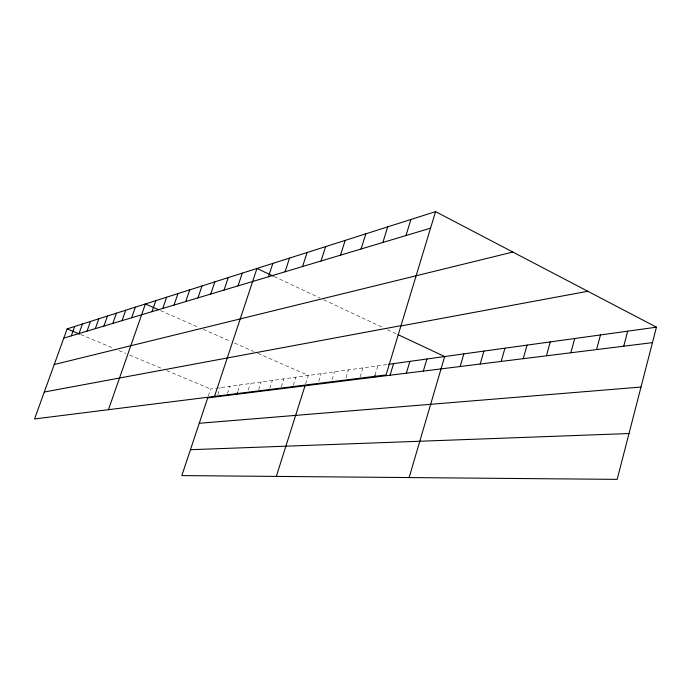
<?xml version="1.0" encoding="UTF-8"?>
<svg xmlns="http://www.w3.org/2000/svg" width="691" height="691" viewBox="0 0 691 691"><rect width="100%" height="100%" fill="white"/><g stroke="black" fill="none" stroke-linecap="round" stroke-linejoin="round"><path stroke-width="0.52" stroke-dasharray="3.46 2.59" d="M375.023 375.273L377.917 365.798M360.08 377.001L362.887 367.888M345.975 377.839L348.437 369.892M332.103 379.618L334.539 371.818M318.758 381.328L321.168 373.667M305.603 383.911L308.281 375.455L257.562 353.196M293.278 385.302L295.869 377.182M281.332 386.813L283.889 378.841M269.801 388.282L272.332 380.439M258.676 389.698L261.172 381.993M248.224 390.121L250.392 383.488M237.825 391.452L239.958 384.93M227.52 393.464L229.878 386.329M217.786 394.699L220.109 387.686M208.354 395.908L210.66 388.998L387.314 364.502M80.735 334.556L113.238 348.178M118.99 350.579L125.753 353.421M129.623 355.036L162.964 369.011M166.781 370.609L210.66 388.998M160.485 310.587L198.352 327.206M203.223 329.339L230.621 341.371M234.508 343.073L253.718 351.503M274.163 276.521L319.907 297.994M323.716 299.782L382.745 327.482M387.504 329.711L397.023 334.176"/><path stroke-width="1.04" d="M435.58 211.627L386.07 374.919L34.55 418.953L67.148 328.864L435.58 211.627L656.45 327.18L617.175 479.373L181.819 475.589L207.697 397.878L652.459 342.632M623.74 346.2L627.687 331.162M596.566 349.577L600.488 334.936M570.835 352.773L574.713 338.512M546.426 355.805L550.261 341.907M523.234 358.681L527.034 345.12M501.182 361.428L504.94 348.186M480.185 364.036L483.899 351.106M460.163 366.524L463.834 353.887M409.124 477.567L444.684 356.539L397.973 334.625M423.324 371.093L426.908 359.009M406.343 373.209L409.893 361.367M390.061 375.23L393.576 363.63M374.453 377.165L375.023 375.273M405.988 235.536L410.92 219.47M382.866 242.463L387.72 226.855M361.065 249.002L365.841 233.817M340.482 255.169L345.18 240.39M276.314 476.41L305.007 385.794M321.013 261.008L325.634 246.609M302.563 266.536L307.106 252.5M285.072 271.779L289.538 258.097M236.901 394.25L237.514 392.384M268.445 276.763L272.85 263.409M214.495 396.418L256.966 268.462L273.204 276.08M238.015 285.884L242.282 273.135M224.057 290.065L228.255 277.592M210.72 294.064L214.849 281.859M197.954 297.89L202.022 285.944M185.732 301.552L189.74 289.849M174.011 305.068L177.967 293.597M162.774 308.436L166.669 297.19M108.435 409.703L145.395 303.962L158.602 309.758M151.985 311.667L155.821 300.645M131.644 317.765L135.376 307.15M122.048 320.641L125.727 310.224M112.806 323.414L116.434 313.178M95.306 328.657L98.839 318.776M103.9 326.083L107.476 316.029M87.023 331.136L90.495 321.427M71.285 335.861L74.671 326.472M79.016 333.537L82.445 323.993M63.805 338.098L430.562 228.168M54.243 364.528L416.137 275.761M416.483 275.683L512.852 252.051M44.293 392.022L401.013 325.651M400.754 326.005L587.816 291.274M388.351 364.356L656.45 327.18M199.233 423.289L640.998 387.046M190.44 449.711L629.009 433.533M67.148 328.864L79.759 334.15"/></g></svg>
